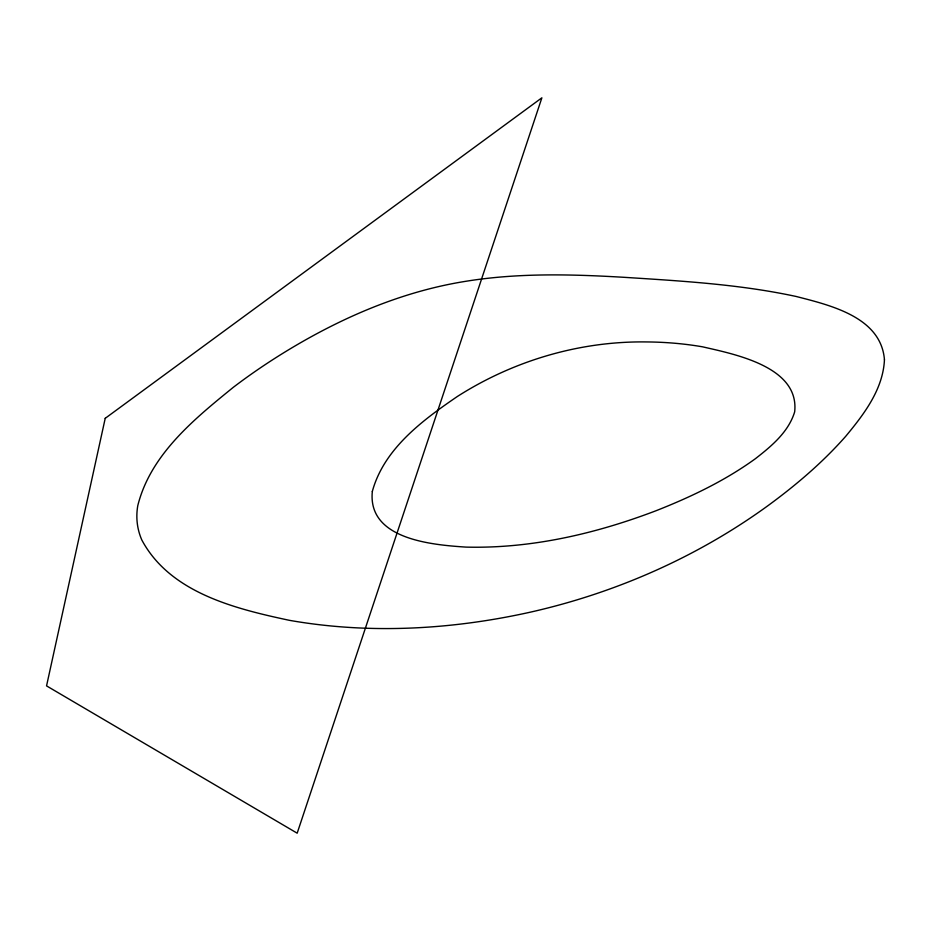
<?xml version="1.0" encoding="UTF-8"?>
<svg xmlns="http://www.w3.org/2000/svg" width="931" height="931" viewBox="0 0 931 931"><rect width="100%" height="100%" fill="white"/><g stroke="black" fill="none" stroke-linecap="round" stroke-linejoin="round"><path stroke-width="1.4" d="M372.33 491.428C367.442 539.433 432.007 544.844 465.919 547.102C530.938 548.766 595.398 533.824 655.878 510.793C690.744 497.073 724.912 480.768 755.344 458.739C771.415 446.217 788.522 432.089 794.667 411.863C799.601 366.814 735.048 354.315 702.602 346.832A239.511 145.48 -8.5 0 0 646.323 341.933C579.71 341.025 513.47 360.681 457.389 396.466C422.534 420.3 384.003 448.695 372.33 491.428M884.45 359.762C883.042 389.472 863.898 414.388 845.651 436.383C822.422 462.719 795.528 485.563 767.214 506.22C696.597 557.308 615.286 592.989 530.344 612.167C451.5 629.705 369.165 634.36 289.39 620.325C235.147 608.734 170.129 592.884 141.815 539.992A159.457 96.847 -8.5 0 1 137.788 505.614C150.543 454.491 194.242 419.043 233.367 387.273A574.241 348.776 -8.5 0 1 286.655 350.975C341.758 317.459 402.192 291.322 466.21 281.232C518.264 272.818 571.25 274.214 623.7 277.287C681.434 280.987 739.528 284.258 796.226 296.489C830.371 305.287 881.098 317.052 884.45 359.762M105.226 418.322L46.55 685.879L297.175 833.187L541.877 97.813L105.226 418.322"/></g></svg>
